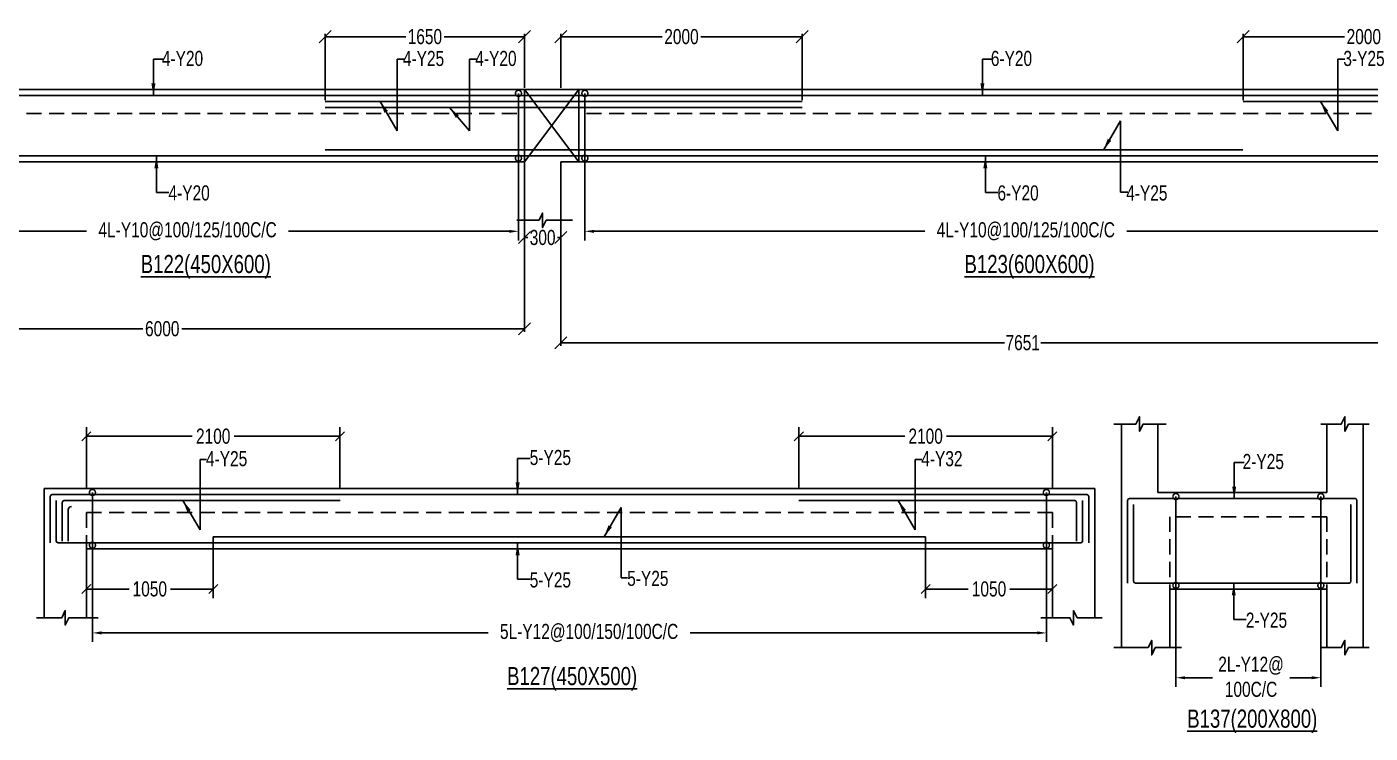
# Model space of a CAD drawing. Header units: millimetres. Extents: x 0 to 31744305, y -21599035 to 0.
# Drawn here: x 31664558 to 31675682, y -21210031 to -21204176 of the extents above; entities that cross this region are included whole.
import ezdxf

# ---------------------------------------------------------------- set-up
doc = ezdxf.new("R2010")
doc.units = ezdxf.units.MM
doc.header["$LTSCALE"] = 1000
doc.header["$MEASUREMENT"] = 0
doc.header["$PDMODE"] = 3
for name, pattern in [('CONTINOUS', [0]), ('CONTINU', [0]), ('HIDDEN', [0.375, 0.25, -0.125])]:
    doc.linetypes.add(name, pattern=pattern)
for name, color, linetype in [('-S-ARROW', 253, 'Continuous'), ('-S-MISC', 8, 'Continuous'), ('-S-STIRRUPS DIM', 6, 'Continuous'), ('-S-STIRUP', 11, 'Continuous'), ('-STR-BEAM', 7, 'CONTINU'), ('-STR-COLUMN', 5, 'HIDDEN'), ('-STR-REINF', 3, 'Continuous'), ('-STR-RF-DIM', 8, 'CONTINOUS'), ('-STR-TEXT', 6, 'Continuous'), ('S-DIM', 7, 'Continuous'), ('SEC TEXT', 9, 'Continuous'), ('SLAB LINE', 254, 'HIDDEN')]:
    doc.layers.add(name, color=color, linetype=linetype)
doc.styles.add('BEAM-LS', font='romans.shx', dxfattribs={"width": 0.8})
doc.styles.add('SOBHA', font='swisscl.ttf')
doc.styles.add('sobha.sed', font='swisscl.ttf')
doc.dimstyles.new('S-50', dxfattribs={"dimscale": 50, "dimtxt": 2.5, "dimasz": 2, "dimexe": 0.5, "dimexo": 0.25, "dimgap": 0.25, "dimtad": 0, "dimdec": 0, "dimrnd": 0.0005, "dimzin": 0, "dimdsep": 46, "dimtxsty": 'sobha.sed', "dimblk": 'OBLIQUE', "dimcen": 0.09, "dimclrd": 8, "dimclre": 8, "dimclrt": 6, "dimadec": 0, "dimazin": 0, "dimtfac": 1, "dimtdec": 0, "dimtofl": 0, "dimtmove": 2, "dimatfit": 3, "dimfxl": 0.18, "dimtolj": 1, "dimtzin": 0, "dimlwd": -1, "dimlwe": -1, "dimarcsym": 0})
doc.dimstyles.new('S-DIM50', dxfattribs={"dimscale": 50, "dimtxt": 2.5, "dimasz": 1.5, "dimexe": 1.5, "dimexo": 1, "dimgap": 0.5, "dimtad": 0, "dimdec": 0, "dimzin": 0, "dimdsep": 46, "dimtxsty": 'SOBHA', "dimcen": 0.09, "dimclrd": 256, "dimclre": 256, "dimclrt": 6, "dimadec": 5, "dimazin": 0, "dimtfac": 1, "dimtdec": 0, "dimtofl": 0, "dimtmove": 0, "dimatfit": 3, "dimfxl": 0.18, "dimtolj": 1, "dimtzin": 0, "dimlwd": -1, "dimlwe": -1, "dimarcsym": 0})
doc.dimstyles.new('STIRUP', dxfattribs={"dimscale": 50, "dimtxt": 2.5, "dimasz": 2.2, "dimexe": 0, "dimexo": 0, "dimgap": 0.5, "dimtad": 0, "dimdec": 0, "dimzin": 0, "dimdsep": 46, "dimtxsty": 'BEAM-LS', "dimblk": 'DOTSMALL', "dimcen": 0.09, "dimclrd": 256, "dimclre": 256, "dimclrt": 256, "dimadec": 5, "dimazin": 0, "dimtfac": 1, "dimtdec": 0, "dimtofl": 0, "dimtmove": 0, "dimatfit": 3, "dimldrblk": 'DOTSMALL', "dimfxl": 0, "dimfxlon": 1, "dimtolj": 1, "dimtzin": 0, "dimlwd": -1, "dimlwe": -1, "dimarcsym": 0})

# ---------------------------------------------------------------- blocks, each defined once
blk = doc.blocks.new('*D192')
at = {"layer": '-STR-RF-DIM', "transparency": 16777216}
for p, q in [((31662729, -21205265), (31662729, -21205946)), ((31668629, -21205265), (31668629, -21205946)), ((31662804, -21205871), (31665052, -21205871)), ((31668554, -21205871), (31666725, -21205871))]:
    blk.add_line(p, q, dxfattribs=at)
for points in [[(31662804, -21205859), (31662804, -21205884), (31662729, -21205871)], [(31668554, -21205859), (31668554, -21205884), (31668629, -21205871)]]:
    blk.add_solid(points, dxfattribs=at)
at = {"layer": 'Defpoints', "color": 0, "transparency": 16777216}
for p in [(31662729, -21205265, 0), (31668629, -21205265, 0), (31668629, -21205871)]:
    blk.add_point(p, dxfattribs=at)
at = {"layer": '-STR-RF-DIM', "color": 6, "transparency": 16777216, "insert": (31665889, -21205871), "char_height": 125, "attachment_point": 5, "style": 'SOBHA'}
blk.add_mtext('\\A1;4L-Y10@100/125/100C/C', dxfattribs=at)
blk = doc.blocks.new('_OBLIQUE')
at = {"color": 0, "linetype": 'ByBlock'}
blk.add_line((-0.5, -0.5), (0.5, 0.5), dxfattribs=at)
blk = doc.blocks.new('_DotSmall')
at = {"color": 0, "linetype": 'ByBlock', "const_width": 0.5}
blk.add_lwpolyline([(-0.0625, 0, 1), (0.0625, 0, 1)], format="xyb", close=True, dxfattribs=at)
blk = doc.blocks.new('*D194')
at = {"layer": '-S-STIRUP', "ltscale": 100, "transparency": 16777216}
blk.add_line((31668629, -21205265), (31668629, -21204728), dxfattribs=at)
at = {"layer": 'Defpoints', "color": 0, "linetype": 'CONTINU', "ltscale": 100, "transparency": 16777216}
for p in [(31668629, -21204728), (31668629, -21204728), (31668629, -21205265, 0)]:
    blk.add_point(p, dxfattribs=at)
at = {"layer": '-S-STIRUP', "linetype": 'CONTINU', "ltscale": 100, "transparency": 16777216, "xscale": 100, "yscale": 100, "zscale": 100}
for p, rotation in [((31668629, -21204728), 90), ((31668629, -21205265), 270)]:
    blk.add_blockref('_DotSmall', p, dxfattribs=dict(at, rotation=rotation))
blk = doc.blocks.new('*D195')
at = {"layer": '-STR-RF-DIM', "transparency": 16777216}
for p, q in [((31669179, -21205265), (31669179, -21205946)), ((31676580, -21205265), (31676580, -21205946)), ((31669254, -21205871), (31671994, -21205871)), ((31676505, -21205871), (31673667, -21205871))]:
    blk.add_line(p, q, dxfattribs=at)
for points in [[(31669254, -21205859), (31669254, -21205884), (31669179, -21205871)], [(31676505, -21205859), (31676505, -21205884), (31676580, -21205871)]]:
    blk.add_solid(points, dxfattribs=at)
at = {"layer": 'Defpoints', "color": 0, "transparency": 16777216}
for p in [(31669179, -21205265, 0), (31676580, -21205265, 0), (31676580, -21205871)]:
    blk.add_point(p, dxfattribs=at)
at = {"layer": '-STR-RF-DIM', "color": 6, "transparency": 16777216, "insert": (31672831, -21205871), "char_height": 125, "attachment_point": 5, "style": 'SOBHA'}
blk.add_mtext('\\A1;4L-Y10@100/125/100C/C', dxfattribs=at)
blk = doc.blocks.new('*D196')
at = {"layer": '-S-STIRUP', "ltscale": 100, "transparency": 16777216}
blk.add_line((31669179, -21205265), (31669179, -21204728), dxfattribs=at)
at = {"layer": 'Defpoints', "color": 0, "linetype": 'CONTINU', "ltscale": 100, "transparency": 16777216}
for p in [(31669179, -21204728), (31669179, -21204728), (31669179, -21205265, 0)]:
    blk.add_point(p, dxfattribs=at)
at = {"layer": '-S-STIRUP', "linetype": 'CONTINU', "ltscale": 100, "transparency": 16777216, "xscale": 100, "yscale": 100, "zscale": 100}
for p, rotation in [((31669179, -21204728), 90), ((31669179, -21205265), 270)]:
    blk.add_blockref('_DotSmall', p, dxfattribs=dict(at, rotation=rotation))
blk = doc.blocks.new('*D204')
at = {"layer": '-STR-RF-DIM', "transparency": 16777216}
for p, q in [((31665101, -21208416), (31665101, -21209275)), ((31673001, -21208461), (31673001, -21209275)), ((31665176, -21209200), (31668378, -21209200)), ((31672926, -21209200), (31670051, -21209200))]:
    blk.add_line(p, q, dxfattribs=at)
for points in [[(31665176, -21209187), (31665176, -21209212), (31665101, -21209200)], [(31672926, -21209187), (31672926, -21209212), (31673001, -21209200)]]:
    blk.add_solid(points, dxfattribs=at)
at = {"layer": 'Defpoints', "color": 0, "transparency": 16777216}
for p in [(31665101, -21208416, 178587), (31673001, -21208461, 0), (31673001, -21209200)]:
    blk.add_point(p, dxfattribs=at)
at = {"layer": '-STR-RF-DIM', "color": 6, "transparency": 16777216, "insert": (31669214, -21209200), "char_height": 125, "attachment_point": 5, "style": 'SOBHA'}
blk.add_mtext('\\A1;5L-Y12@100/150/100C/C', dxfattribs=at)
blk = doc.blocks.new('*D205')
at = {"layer": '-S-STIRUP', "ltscale": 100, "transparency": 16777216}
blk.add_line((31665101, -21208473), (31665101, -21208036), dxfattribs=at)
at = {"layer": 'Defpoints', "color": 0, "linetype": 'CONTINU', "ltscale": 100, "transparency": 16777216}
for p in [(31665101, -21208036), (31665101, -21208036), (31665101, -21208473)]:
    blk.add_point(p, dxfattribs=at)
at = {"layer": '-S-STIRUP', "linetype": 'CONTINU', "ltscale": 100, "transparency": 16777216, "xscale": 100, "yscale": 100, "zscale": 100}
for p, rotation in [((31665101, -21208036), 90), ((31665101, -21208473), 270)]:
    blk.add_blockref('_DotSmall', p, dxfattribs=dict(at, rotation=rotation))
blk = doc.blocks.new('*D206')
at = {"layer": '-S-STIRUP', "ltscale": 100, "transparency": 16777216}
blk.add_line((31673001, -21208473), (31673001, -21208036), dxfattribs=at)
at = {"layer": 'Defpoints', "color": 0, "linetype": 'CONTINU', "ltscale": 100, "transparency": 16777216}
for p in [(31673001, -21208036), (31673001, -21208036), (31673001, -21208473)]:
    blk.add_point(p, dxfattribs=at)
at = {"layer": '-S-STIRUP', "linetype": 'CONTINU', "ltscale": 100, "transparency": 16777216, "xscale": 100, "yscale": 100, "zscale": 100}
for p, rotation in [((31673001, -21208036), 90), ((31673001, -21208473), 270)]:
    blk.add_blockref('_DotSmall', p, dxfattribs=dict(at, rotation=rotation))
blk = doc.blocks.new('*D225')
at = {"layer": '-STR-RF-DIM', "transparency": 16777216}
for p, q in [((31674074, -21208749), (31674074, -21209646)), ((31675274, -21208806), (31675274, -21209646)), ((31674149, -21209571), (31674376, -21209571)), ((31675199, -21209571), (31675017, -21209571))]:
    blk.add_line(p, q, dxfattribs=at)
for points in [[(31674149, -21209559), (31674149, -21209584), (31674074, -21209571)], [(31675199, -21209559), (31675199, -21209584), (31675274, -21209571)]]:
    blk.add_solid(points, dxfattribs=at)
at = {"layer": 'Defpoints', "color": 0, "transparency": 16777216}
for p in [(31674074, -21208749, 178587), (31675274, -21208806, 178587), (31675274, -21209571)]:
    blk.add_point(p, dxfattribs=at)
at = {"layer": '-STR-RF-DIM', "color": 6, "transparency": 16777216, "char_height": 125, "attachment_point": 5, "style": 'SOBHA'}
for s, insert in [('\\A1;2L-Y12@', (31674696, -21209472)), ('\\A1;100C/C', (31674696, -21209668))]:
    blk.add_mtext(s, dxfattribs=dict(at, insert=insert))
blk = doc.blocks.new('*D226')
at = {"layer": '-S-STIRUP', "ltscale": 100, "transparency": 16777216}
blk.add_line((31674074, -21208806), (31674074, -21208070), dxfattribs=at)
at = {"layer": 'Defpoints', "color": 0, "linetype": 'CONTINU', "ltscale": 100, "transparency": 16777216}
for p in [(31674074, -21208070), (31674074, -21208070), (31674074, -21208806)]:
    blk.add_point(p, dxfattribs=at)
at = {"layer": '-S-STIRUP', "linetype": 'CONTINU', "ltscale": 100, "transparency": 16777216, "xscale": 100, "yscale": 100, "zscale": 100}
for p, rotation in [((31674074, -21208070), 90), ((31674074, -21208806), 270)]:
    blk.add_blockref('_DotSmall', p, dxfattribs=dict(at, rotation=rotation))
blk = doc.blocks.new('*D227')
at = {"layer": '-S-STIRUP', "ltscale": 100, "transparency": 16777216}
blk.add_line((31675274, -21208806), (31675274, -21208070), dxfattribs=at)
at = {"layer": 'Defpoints', "color": 0, "linetype": 'CONTINU', "ltscale": 100, "transparency": 16777216}
for p in [(31675274, -21208070), (31675274, -21208070), (31675274, -21208806)]:
    blk.add_point(p, dxfattribs=at)
at = {"layer": '-S-STIRUP', "linetype": 'CONTINU', "ltscale": 100, "transparency": 16777216, "xscale": 100, "yscale": 100, "zscale": 100}
for p, rotation in [((31675274, -21208070), 90), ((31675274, -21208806), 270)]:
    blk.add_blockref('_DotSmall', p, dxfattribs=dict(at, rotation=rotation))
blk = doc.blocks.new('*D453')
at = {"color": 8, "transparency": 16777216}
for p, q in [((31667029, -21204783), (31667029, -21204233)), ((31667029, -21204258), (31667695, -21204258)), ((31668679, -21204258), (31668014, -21204258)), ((31668679, -21204683), (31668679, -21204233))]:
    blk.add_line(p, q, dxfattribs=at)
at = {"layer": 'Defpoints', "color": 0, "transparency": 16777216}
for p in [(31668679, -21204258), (31668679, -21204695, 0), (31667029, -21204795, 0)]:
    blk.add_point(p, dxfattribs=at)
at = {"color": 8, "transparency": 16777216, "xscale": 100, "yscale": 100, "zscale": 100, "rotation": 180}
blk.add_blockref('_OBLIQUE', (31667029, -21204258), dxfattribs=at)
at = {"color": 8, "transparency": 16777216, "xscale": 100, "yscale": 100, "zscale": 100}
blk.add_blockref('_OBLIQUE', (31668679, -21204258), dxfattribs=at)
at = {"color": 6, "transparency": 16777216, "insert": (31667854, -21204258), "char_height": 125, "attachment_point": 5, "style": 'sobha.sed'}
blk.add_mtext('\\A1;1650', dxfattribs=at)
blk = doc.blocks.new('*D454')
at = {"color": 8, "transparency": 16777216}
for p, q in [((31668979, -21204683), (31668979, -21204233)), ((31668979, -21204258), (31669819, -21204258)), ((31670979, -21204258), (31670140, -21204258)), ((31670979, -21204783), (31670979, -21204233))]:
    blk.add_line(p, q, dxfattribs=at)
at = {"layer": 'Defpoints', "color": 0, "transparency": 16777216}
for p in [(31668979, -21204258), (31668979, -21204695, 0), (31670979, -21204795, 0)]:
    blk.add_point(p, dxfattribs=at)
at = {"color": 8, "transparency": 16777216, "xscale": 100, "yscale": 100, "zscale": 100, "rotation": 180}
blk.add_blockref('_OBLIQUE', (31668979, -21204258), dxfattribs=at)
at = {"color": 8, "transparency": 16777216, "xscale": 100, "yscale": 100, "zscale": 100}
blk.add_blockref('_OBLIQUE', (31670979, -21204258), dxfattribs=at)
at = {"color": 6, "transparency": 16777216, "insert": (31669979, -21204258), "char_height": 125, "attachment_point": 5, "style": 'sobha.sed'}
blk.add_mtext('\\A1;2000', dxfattribs=at)
blk = doc.blocks.new('*D455')
at = {"color": 8, "transparency": 16777216}
for p, q in [((31674630, -21204783), (31674630, -21204233)), ((31674630, -21204258), (31675469, -21204258)), ((31676630, -21204258), (31675791, -21204258)), ((31676630, -21204683), (31676630, -21204233))]:
    blk.add_line(p, q, dxfattribs=at)
at = {"layer": 'Defpoints', "color": 0, "transparency": 16777216}
for p in [(31676630, -21204258), (31676630, -21204695, 0), (31674630, -21204795, 0)]:
    blk.add_point(p, dxfattribs=at)
at = {"color": 8, "transparency": 16777216, "xscale": 100, "yscale": 100, "zscale": 100, "rotation": 180}
blk.add_blockref('_OBLIQUE', (31674630, -21204258), dxfattribs=at)
at = {"color": 8, "transparency": 16777216, "xscale": 100, "yscale": 100, "zscale": 100}
blk.add_blockref('_OBLIQUE', (31676630, -21204258), dxfattribs=at)
at = {"color": 6, "transparency": 16777216, "insert": (31675630, -21204258), "char_height": 125, "attachment_point": 5, "style": 'sobha.sed'}
blk.add_mtext('\\A1;2000', dxfattribs=at)
blk = doc.blocks.new('*D460')
at = {"layer": '-S-STIRRUPS DIM', "color": 251, "transparency": 16777216}
for p, q in [((31665051, -21208003), (31665051, -21207495)), ((31667151, -21208003), (31667151, -21207495))]:
    blk.add_line(p, q, dxfattribs=at)
at = {"layer": '-S-STIRRUPS DIM', "color": 8, "transparency": 16777216}
for p, q in [((31665051, -21207570), (31665928, -21207570)), ((31667151, -21207570), (31666275, -21207570))]:
    blk.add_line(p, q, dxfattribs=at)
at = {"layer": 'Defpoints', "color": 0, "transparency": 16777216}
for p in [(31665051, -21207570), (31665051, -21208003, 0), (31667151, -21208003, 0)]:
    blk.add_point(p, dxfattribs=at)
at = {"layer": '-S-STIRRUPS DIM', "color": 8, "transparency": 16777216, "xscale": 75, "yscale": 75, "zscale": 75, "rotation": 180}
blk.add_blockref('_OBLIQUE', (31665051, -21207570), dxfattribs=at)
at = {"layer": '-S-STIRRUPS DIM', "color": 8, "transparency": 16777216, "xscale": 75, "yscale": 75, "zscale": 75}
blk.add_blockref('_OBLIQUE', (31667151, -21207570), dxfattribs=at)
at = {"layer": '-S-STIRRUPS DIM', "color": 6, "transparency": 16777216, "insert": (31666101, -21207570), "char_height": 125, "attachment_point": 5, "style": 'sobha.sed'}
blk.add_mtext('\\A1;2100', dxfattribs=at)
blk = doc.blocks.new('*D461')
at = {"layer": '-S-STIRRUPS DIM', "color": 251, "transparency": 16777216}
for p, q in [((31670951, -21208003), (31670951, -21207495)), ((31673051, -21208003), (31673051, -21207495))]:
    blk.add_line(p, q, dxfattribs=at)
at = {"layer": '-S-STIRRUPS DIM', "color": 8, "transparency": 16777216}
for p, q in [((31670951, -21207570), (31671828, -21207570)), ((31673051, -21207570), (31672175, -21207570))]:
    blk.add_line(p, q, dxfattribs=at)
at = {"layer": 'Defpoints', "color": 0, "transparency": 16777216}
for p in [(31673051, -21207570), (31670951, -21208003, 0), (31673051, -21208003, 0)]:
    blk.add_point(p, dxfattribs=at)
at = {"layer": '-S-STIRRUPS DIM', "color": 8, "transparency": 16777216, "xscale": 75, "yscale": 75, "zscale": 75, "rotation": 180}
blk.add_blockref('_OBLIQUE', (31670951, -21207570), dxfattribs=at)
at = {"layer": '-S-STIRRUPS DIM', "color": 8, "transparency": 16777216, "xscale": 75, "yscale": 75, "zscale": 75}
blk.add_blockref('_OBLIQUE', (31673051, -21207570), dxfattribs=at)
at = {"layer": '-S-STIRRUPS DIM', "color": 6, "transparency": 16777216, "insert": (31672001, -21207570), "char_height": 125, "attachment_point": 5, "style": 'sobha.sed'}
blk.add_mtext('\\A1;2100', dxfattribs=at)
blk = doc.blocks.new('*D462')
at = {"layer": '-S-STIRRUPS DIM', "color": 251, "transparency": 16777216}
for p, q in [((31672001, -21208403), (31672001, -21208911)), ((31673051, -21208503), (31673051, -21208911))]:
    blk.add_line(p, q, dxfattribs=at)
at = {"layer": '-S-STIRRUPS DIM', "color": 8, "transparency": 16777216}
for p, q in [((31672001, -21208836), (31672354, -21208836)), ((31673051, -21208836), (31672698, -21208836))]:
    blk.add_line(p, q, dxfattribs=at)
at = {"layer": 'Defpoints', "color": 0, "transparency": 16777216}
for p in [(31672001, -21208403, -178587), (31673051, -21208503, 0), (31673051, -21208836)]:
    blk.add_point(p, dxfattribs=at)
at = {"layer": '-S-STIRRUPS DIM', "color": 8, "transparency": 16777216, "xscale": 75, "yscale": 75, "zscale": 75, "rotation": 180}
blk.add_blockref('_OBLIQUE', (31672001, -21208836), dxfattribs=at)
at = {"layer": '-S-STIRRUPS DIM', "color": 8, "transparency": 16777216, "xscale": 75, "yscale": 75, "zscale": 75}
blk.add_blockref('_OBLIQUE', (31673051, -21208836), dxfattribs=at)
at = {"layer": '-S-STIRRUPS DIM', "color": 6, "transparency": 16777216, "insert": (31672526, -21208836), "char_height": 125, "attachment_point": 5, "style": 'sobha.sed'}
blk.add_mtext('\\A1;1050', dxfattribs=at)
blk = doc.blocks.new('*D463')
at = {"layer": '-S-STIRRUPS DIM', "color": 251, "transparency": 16777216}
for p, q in [((31666101, -21208403), (31666101, -21208911)), ((31665051, -21208503), (31665051, -21208911))]:
    blk.add_line(p, q, dxfattribs=at)
at = {"layer": '-S-STIRRUPS DIM', "color": 8, "transparency": 16777216}
for p, q in [((31665051, -21208836), (31665404, -21208836)), ((31666101, -21208836), (31665748, -21208836))]:
    blk.add_line(p, q, dxfattribs=at)
at = {"layer": 'Defpoints', "color": 0, "transparency": 16777216}
for p in [(31666101, -21208403, -178587), (31665051, -21208503, 0), (31665051, -21208836)]:
    blk.add_point(p, dxfattribs=at)
at = {"layer": '-S-STIRRUPS DIM', "color": 8, "transparency": 16777216, "xscale": 75, "yscale": 75, "zscale": 75, "rotation": 180}
blk.add_blockref('_OBLIQUE', (31665051, -21208836), dxfattribs=at)
at = {"layer": '-S-STIRRUPS DIM', "color": 8, "transparency": 16777216, "xscale": 75, "yscale": 75, "zscale": 75}
blk.add_blockref('_OBLIQUE', (31666101, -21208836), dxfattribs=at)
at = {"layer": '-S-STIRRUPS DIM', "color": 6, "transparency": 16777216, "insert": (31665576, -21208836), "char_height": 125, "attachment_point": 5, "style": 'sobha.sed'}
blk.add_mtext('\\A1;1050', dxfattribs=at)
blk = doc.blocks.new('*D1111')
at = {"layer": 'Defpoints', "color": 0, "transparency": 16777216}
for p in [(31662679, -21205295, 0), (31668679, -21205295, 0), (31668679, -21206679)]:
    blk.add_point(p, dxfattribs=at)
at = {"layer": 'S-DIM', "color": 8, "transparency": 16777216}
for p, q in [((31662679, -21205308), (31662679, -21206704)), ((31668679, -21205308), (31668679, -21206704)), ((31662679, -21206679), (31665518, -21206679)), ((31668679, -21206679), (31665840, -21206679))]:
    blk.add_line(p, q, dxfattribs=at)
at = {"layer": 'S-DIM', "color": 8, "transparency": 16777216, "xscale": 100, "yscale": 100, "zscale": 100, "rotation": 180}
blk.add_blockref('_OBLIQUE', (31662679, -21206679), dxfattribs=at)
at = {"layer": 'S-DIM', "color": 8, "transparency": 16777216, "xscale": 100, "yscale": 100, "zscale": 100}
blk.add_blockref('_OBLIQUE', (31668679, -21206679), dxfattribs=at)
at = {"layer": 'S-DIM', "color": 6, "transparency": 16777216, "insert": (31665679, -21206679), "char_height": 125, "attachment_point": 5, "style": 'sobha.sed'}
blk.add_mtext('\\A1;6000', dxfattribs=at)
blk = doc.blocks.new('*D1112')
at = {"layer": 'Defpoints', "color": 0, "transparency": 16777216}
for p in [(31668679, -21205780, 0), (31668979, -21205780, 0), (31668979, -21205923)]:
    blk.add_point(p, dxfattribs=at)
at = {"layer": 'S-DIM', "color": 8, "transparency": 16777216}
for p, q in [((31668679, -21205793), (31668679, -21205948)), ((31668979, -21205793), (31668979, -21205948)), ((31668679, -21205923), (31668708, -21205923)), ((31668979, -21205923), (31668951, -21205923))]:
    blk.add_line(p, q, dxfattribs=at)
at = {"layer": 'S-DIM', "color": 8, "transparency": 16777216, "xscale": 100, "yscale": 100, "zscale": 100, "rotation": 180}
blk.add_blockref('_OBLIQUE', (31668679, -21205923), dxfattribs=at)
at = {"layer": 'S-DIM', "color": 8, "transparency": 16777216, "xscale": 100, "yscale": 100, "zscale": 100}
blk.add_blockref('_OBLIQUE', (31668979, -21205923), dxfattribs=at)
at = {"layer": 'S-DIM', "color": 6, "transparency": 16777216, "insert": (31668829, -21205923), "char_height": 125, "attachment_point": 5, "style": 'sobha.sed'}
blk.add_mtext('\\A1;300', dxfattribs=at)
blk = doc.blocks.new('*D1113')
at = {"layer": 'Defpoints', "color": 0, "transparency": 16777216}
for p in [(31668979, -21205295, 0), (31676630, -21205295, 0), (31676630, -21206795)]:
    blk.add_point(p, dxfattribs=at)
at = {"layer": 'S-DIM', "color": 8, "transparency": 16777216}
for p, q in [((31668979, -21205308), (31668979, -21206820)), ((31676630, -21205308), (31676630, -21206820)), ((31668979, -21206795), (31672655, -21206795)), ((31676630, -21206795), (31672954, -21206795))]:
    blk.add_line(p, q, dxfattribs=at)
at = {"layer": 'S-DIM', "color": 8, "transparency": 16777216, "xscale": 100, "yscale": 100, "zscale": 100, "rotation": 180}
blk.add_blockref('_OBLIQUE', (31668979, -21206795), dxfattribs=at)
at = {"layer": 'S-DIM', "color": 8, "transparency": 16777216, "xscale": 100, "yscale": 100, "zscale": 100}
blk.add_blockref('_OBLIQUE', (31676630, -21206795), dxfattribs=at)
at = {"layer": 'S-DIM', "color": 6, "transparency": 16777216, "insert": (31672805, -21206795), "char_height": 125, "attachment_point": 5, "style": 'sobha.sed'}
blk.add_mtext('\\A1;7651', dxfattribs=at)

msp = doc.modelspace()

# ---------------------------------------------------------------- linework, layer by layer
at = {"layer": '-S-MISC', "linetype": 'ByBlock', "ltscale": 1000}
for points, elevation in [([(31668616.8, -21205780), (31668799.5, -21205780), (31668829.4, -21205720.4), (31668829.4, -21205840.5), (31668859.3, -21205780), (31669075.3, -21205780)], 0), ([(31673559.9, -21207468.4), (31673742.6, -21207468.4), (31673772.5, -21207408.8), (31673772.5, -21207529), (31673802.4, -21207468.4), (31673994, -21207468.4)], 0), ([(31675273.3, -21207468.4), (31675443.4, -21207468.4), (31675473.2, -21207408.8), (31675473.2, -21207529), (31675503.1, -21207468.4), (31675673.2, -21207468.4)], 0), ([(31664638.6, -21209073.9), (31664846.3, -21209073.9), (31664876.2, -21209014.3), (31664876.2, -21209134.4), (31664906.1, -21209073.9), (31665147.1, -21209073.9)], -178586.6), ([(31673463.9, -21209073.9), (31673256.1, -21209073.9), (31673226.3, -21209014.3), (31673226.3, -21209134.4), (31673196.4, -21209073.9), (31672955.4, -21209073.9)], -178586.6), ([(31673560.6, -21209321.2), (31673843.3, -21209321.2), (31673873.2, -21209261.6), (31673873.2, -21209381.7), (31673903, -21209321.2), (31674119.7, -21209321.2)], 0), ([(31675273.2, -21209321.2), (31675443.4, -21209321.2), (31675473.2, -21209261.6), (31675473.2, -21209381.7), (31675503.1, -21209321.2), (31675673.2, -21209321.2)], 0)]:
    msp.add_lwpolyline(points, dxfattribs=dict(at, elevation=elevation))
at = {"layer": '-STR-BEAM'}
for p, q in [((31676930, -21204695.5, 0), (31662679.4, -21204695.5, 0)), ((31662679.4, -21204695.5, 0), (31668679.4, -21204695.5, 0)), ((31668679.4, -21205295.5, 0), (31669129.2, -21204695.5, 0)), ((31668679.4, -21204695.5, 0), (31669129.2, -21205295.5, 0)), ((31664701.2, -21208003, -178586.6), (31673401.3, -21208003, -178586.6)), ((31673923.2, -21208036.6, 0), (31675323.2, -21208036.6, 0)), ((31673051.2, -21208503, -178586.6), (31665051.2, -21208503, -178586.6))]:
    msp.add_line(p, q, dxfattribs=at)
at = {"layer": '-STR-BEAM', "elevation": 0}
for points in [[(31668679.4, -21205295.5), (31668679.4, -21204695.5), (31669129.2, -21204695.5), (31669129.2, -21205295.5), (31668979.4, -21205295.5)], [(31662679.4, -21205295.5), (31668679.4, -21205295.5)], [(31668679.4, -21205295.5), (31662679.4, -21205295.5)], [(31668979.4, -21205295.5), (31676630, -21205295.5)], [(31675323.2, -21208836.6), (31674023.9, -21208836.6)]]:
    msp.add_lwpolyline(points, dxfattribs=at)
at = {"layer": '-STR-COLUMN', "linetype": 'Continuous', "ltscale": 10}
for p, q in [((31668679.4, -21205295.5, 0), (31668679.4, -21205780, 0)), ((31668979.4, -21205295.5, 0), (31668979.4, -21205780, 0)), ((31673623.2, -21207468.4, 0), (31673623.2, -21208036.6, 0)), ((31673923.2, -21208036.6, 0), (31673923.2, -21207468.4, 0)), ((31675323.2, -21208036.6, 0), (31675323.2, -21207468.4, 0)), ((31675623.2, -21209321.2, 0), (31675623.2, -21207468.4, 0)), ((31664701.2, -21208003, -178586.6), (31664701.2, -21209073.9, -178586.6)), ((31673401.3, -21208003, -178586.6), (31673401.3, -21209073.9, -178586.6)), ((31673623.2, -21208036.6, 0), (31673623.2, -21209321.2, 0)), ((31665051.2, -21208503, -178586.6), (31665051.2, -21209073.9, -178586.6)), ((31673051.2, -21208503, -178586.6), (31673051.2, -21209073.9, -178586.6)), ((31674023.9, -21208836.6, 0), (31674023.9, -21209321.2, 0)), ((31675323.2, -21208836.6, 0), (31675323.2, -21209321.2, 0))]:
    msp.add_line(p, q, dxfattribs=at)
at = {"layer": '-STR-REINF', "ltscale": 10}
for p, q in [((31676865, -21204745.5, 0), (31657944.4, -21204745.5, 0)), ((31670979.4, -21204795.5, 0), (31667029.4, -21204795.5, 0)), ((31670979.4, -21204845.5, 0), (31667029.4, -21204845.5, 0)), ((31674630, -21204795.5, 0), (31676765, -21204795.5, 0)), ((31667029.4, -21205195.5, 0), (31674628, -21205195.5, 0)), ((31657994.4, -21205245.5, 0), (31676815, -21205245.5, 0)), ((31664751.2, -21208068, -178586.6), (31664751.2, -21208453.7, -178586.6)), ((31673336.3, -21208053, -178586.6), (31664766.2, -21208053, -178586.6)), ((31673351.3, -21208068, -178586.6), (31673351.3, -21208453.7, -178586.6)), ((31675558.2, -21208086.6, 0), (31673688.2, -21208086.6, 0)), ((31664801.2, -21208103, -178586.6), (31664801.2, -21208438, -178586.6)), ((31664851.2, -21208118, -178586.6), (31664851.2, -21208438, -178586.6)), ((31667151.2, -21208103, -178586.6), (31664866.2, -21208103, -178586.6)), ((31664901.2, -21208178, -178586.6), (31664901.2, -21208438, -178586.6)), ((31670951.2, -21208103, -178586.6), (31673236.3, -21208103, -178586.6)), ((31673251.3, -21208118, -178586.6), (31673251.3, -21208438, -178586.6)), ((31673301.3, -21208103, -178586.6), (31673301.3, -21208438, -178586.6)), ((31673673.2, -21208101.6, 0), (31673673.2, -21208787.3, 0)), ((31673723.2, -21208136.6, 0), (31673723.2, -21208771.6, 0)), ((31675523.2, -21208136.6, 0), (31675523.2, -21208771.6, 0)), ((31675573.2, -21208101.6, 0), (31675573.2, -21208787.3, 0)), ((31666101.2, -21208403, -178586.6), (31672001.3, -21208403, -178586.6)), ((31664816.2, -21208453, -178586.6), (31673286.3, -21208453, -178586.6)), ((31673738.2, -21208786.6, 0), (31675508.2, -21208786.6, 0))]:
    msp.add_line(p, q, dxfattribs=at)
for centre, start, end in [((31664766.2, -21208068, -178586.6), 90, 180), ((31673336.3, -21208068, -178586.6), 0, 90), ((31673688.2, -21208101.6, 0), 90, 180), ((31675558.2, -21208101.6, 0), 0, 90), ((31664816.2, -21208438, -178586.6), 180, 270), ((31673286.3, -21208438, -178586.6), 270, 0), ((31673738.2, -21208771.6, 0), 180, 270), ((31675508.2, -21208771.6, 0), 270, 0)]:
    msp.add_arc(centre, 15, start, end, dxfattribs=at)
at = {"layer": '-STR-REINF', "ltscale": 10, "extrusion": (2.46318e-09, 0, 1)}
msp.add_arc((31664866.2, -21208118, -178586.5), 15, 90, 180, dxfattribs=at)
at = {"layer": '-STR-REINF', "ltscale": 10, "extrusion": (2.46317e-09, -1.9058e-07, 1)}
msp.add_arc((31664926.2, -21208178.1, -178582.5), 25, 90, 180, dxfattribs=at)
at = {"layer": '-STR-REINF', "ltscale": 10, "extrusion": (-2.46318e-09, 0, 1)}
msp.add_arc((31673236.3, -21208118, -178586.7), 15, 0, 90, dxfattribs=at)
at = {"layer": 'SLAB LINE', "color": 8, "linetype": 'HIDDEN', "ltscale": 0.5}
for p, q in [((31662679.4, -21204895.5, 0), (31668679.4, -21204895.5, 0)), ((31676630, -21204895.5, 0), (31669129.2, -21204895.5, 0)), ((31673051.2, -21208203, -178586.6), (31665051.2, -21208203, -178586.6)), ((31665051.2, -21208203, -178586.6), (31665051.2, -21208503, -178586.6)), ((31673051.2, -21208203, -178586.6), (31673051.2, -21208503, -178586.6)), ((31673051.2, -21208203, -178586.6), (31673051.2, -21208503, -178586.6)), ((31675323.2, -21208236.6, 0), (31674023.9, -21208236.6, 0)), ((31674023.9, -21208236.6, 0), (31674023.9, -21208836.6, 0)), ((31675323.2, -21208236.6, 0), (31675323.2, -21208836.6, 0))]:
    msp.add_line(p, q, dxfattribs=at)

# ---------------------------------------------------------------- texts
at = {"layer": '-STR-TEXT', "color": 6, "style": 'SOBHA'}
for s, p in [('4-Y20', (31665675.9, -21204500.6, 0)), ('4-Y25', (31667671.9, -21204500.8, 0)), ('4-Y20', (31668271.4, -21204500.8, 0)), ('6-Y20', (31672540.9, -21204500.6, 0)), ('3-Y25', (31675460.6, -21204500.8, 0)), ('4-Y20', (31665730.6, -21205615.5, 0)), ('6-Y20', (31672595.6, -21205615.5, 0)), ('4-Y25', (31673662, -21205615.9, 0)), ('4-Y25', (31666041.2, -21207817.9, -178586.6)), ('5-Y25', (31668722.3, -21207808.2, -178586.6)), ('4-Y32', (31671964.7, -21207817.9, -178586.6)), ('2-Y25', (31674626.4, -21207841.8, 0)), ('5-Y25', (31668722.3, -21208823, -178586.6)), ('5-Y25', (31669529.5, -21208810.3, -357173.2)), ('2-Y25', (31674652.8, -21209156.7, 0))]:
    msp.add_text(s, height=125, dxfattribs=at).set_placement(p)
at = {"layer": 'SEC TEXT', "color": 4, "linetype": 'ByBlock', "style": 'sobha.sed'}
for s, p in [('%%UB122(450X600)', (31665501.1, -21206217.1, 0)), ('%%UB123(600X600)', (31672323.2, -21206217.1, 0)), ('%%UB127(450X500)', (31668535.1, -21209632.3, -178586.6)), ('%%UB137(200X800)', (31674167.6, -21209985.3, 0))]:
    msp.add_text(s, height=150, rotation=359.98928, dxfattribs=at).set_placement(p)

# ---------------------------------------------------------------- dimensions: what is measured, and where the dimension line sits
at = {"layer": '-S-STIRRUPS DIM'}
for base, p1, p2, angle, picture, middle in [((31665051.2, -21207569.6, -178586.6), (31667151.2, -21208003, -178586.6), (31665051.2, -21208003, -178586.6), 180, '*D460', (31666101.2, -21207569.6, -178586.6)), ((31673051.2, -21207569.6, -178586.6), (31670951.2, -21208003, -178586.6), (31673051.2, -21208003, -178586.6), 0, '*D461', (31672001.2, -21207569.6, -178586.6)), ((31665051.2, -21208836, -178586.6), (31666101.2, -21208403, -357173.2), (31665051.2, -21208503, -178586.6), 180, '*D463', (31665576.2, -21208836, -178586.6))]:
    dim = msp.add_linear_dim(base=base, p1=p1, p2=p2, angle=angle, dimstyle='S-DIM50', override={"dimscale": 1, "dimtxt": 125, "dimasz": 75, "dimexe": 75, "dimexo": 0, "dimgap": 25, "dimrnd": 5, "dimtxsty": 'sobha.sed', "dimblk1": 'OBLIQUE', "dimblk2": 'OBLIQUE', "dimsah": 1, "dimcen": 4.5, "dimclrd": 8, "dimclre": 251, "dimfxl": 75}, dxfattribs=at)
    dim.commit()
    dim.dimension.update_dxf_attribs({"geometry": picture, "text_midpoint": middle})
dim = msp.add_linear_dim(base=(31673051.2, -21208836, -178586.6), p1=(31672001.3, -21208403, -357173.2), p2=(31673051.2, -21208503, -178586.6), dimstyle='S-DIM50', override={"dimscale": 1, "dimtxt": 125, "dimasz": 75, "dimexe": 75, "dimexo": 0, "dimgap": 25, "dimrnd": 5, "dimtxsty": 'sobha.sed', "dimblk1": 'OBLIQUE', "dimblk2": 'OBLIQUE', "dimsah": 1, "dimcen": 4.5, "dimclrd": 8, "dimclre": 251, "dimfxl": 75}, dxfattribs=at)
dim.commit()
dim.dimension.update_dxf_attribs({"geometry": '*D462', "text_midpoint": (31672526.2, -21208836, -178586.6)})
at = {"layer": '-S-STIRUP', "linetype": 'CONTINU', "ltscale": 100}
for base, p1, p2, picture, middle in [((31668629.4, -21204728.5, 0), (31668629.4, -21205265.2, 0), (31668629.4, -21204728.5, 0), '*D194', (31668629.4, -21204996.8, 0)), ((31669179.4, -21204728.5, 0), (31669179.4, -21205265.2, 0), (31669179.4, -21204728.5, 0), '*D196', (31669179.4, -21204996.8, 0)), ((31665101.1, -21208036, 0), (31665101.1, -21208472.7, 0), (31665101.1, -21208036, 0), '*D205', (31665101.1, -21208254.4, 0)), ((31673001.4, -21208036, 0), (31673001.4, -21208472.7, 0), (31673001.4, -21208036, 0), '*D206', (31673001.4, -21208254.4, 0)), ((31674073.7, -21208069.6, 178586.6), (31674073.7, -21208806.4, 178586.6), (31674073.7, -21208069.6, 178586.6), '*D226', (31674073.7, -21208438, 178586.6)), ((31675274, -21208069.6, 178586.6), (31675274, -21208806.4, 178586.6), (31675274, -21208069.6, 178586.6), '*D227', (31675274, -21208438, 178586.6))]:
    dim = msp.add_linear_dim(base=base, p1=p1, p2=p2, angle=90, text=' ', dimstyle='STIRUP', override={"dimasz": 2}, dxfattribs=at)
    dim.commit()
    dim.dimension.update_dxf_attribs({"geometry": picture, "text_midpoint": middle})
at = {"layer": '-STR-RF-DIM'}
for base, p1, p2, text, picture, middle in [((31668629.4, -21205871, 0), (31662729.4, -21205265.2, 0), (31668629.4, -21205265.2, 0), '4L-Y10@100/125/100C/C', '*D192', (31665888.6, -21205871, 0)), ((31676580, -21205871, 0), (31669179.4, -21205265.2, 0), (31676580, -21205265.2, 0), '4L-Y10@100/125/100C/C', '*D195', (31672830.7, -21205871, 0)), ((31673001.2, -21209199.8, -178586.6), (31665101.1, -21208415.8, 0), (31673001.2, -21208461, -178586.6), '5L-Y12@100/150/100C/C', '*D204', (31669214.5, -21209199.8, -178586.6)), ((31675274, -21209571.3, 0), (31674073.7, -21208749.4, 178586.6), (31675274, -21208806.4, 178586.6), '2L-Y12@\\X100C/C', '*D225', (31674696.4, -21209571.3, 0))]:
    dim = msp.add_linear_dim(base=base, p1=p1, p2=p2, text=text, dimstyle='S-DIM50', override={"dimscale": 1, "dimtxt": 125, "dimasz": 75, "dimexe": 75, "dimexo": 0, "dimgap": 25, "dimsah": 1, "dimcen": 4.5, "dimfxl": 75}, dxfattribs=at)
    dim.commit()
    dim.dimension.update_dxf_attribs({"geometry": picture, "text_midpoint": middle, "dimtype": 160})
at = {"color": 1}
dim = msp.add_linear_dim(base=(31668679.4, -21204258.5, 0), p1=(31667029.4, -21204795.5, 0), p2=(31668679.4, -21204695.5, 0), dimstyle='S-50', override={"dimclrd": 8}, dxfattribs=at)
dim.commit()
dim.dimension.update_dxf_attribs({"geometry": '*D453', "text_midpoint": (31667854.4, -21204258.5, 0)})
for base, p1, p2, angle, picture, middle in [((31668979.4, -21204258.5, 0), (31670979.4, -21204795.5, 0), (31668979.4, -21204695.5, 0), 180, '*D454', (31669979.4, -21204258.5, 0)), ((31676630, -21204258.5, 0), (31674630, -21204795.5, 0), (31676630, -21204695.5, 0), 0, '*D455', (31675630, -21204258.5, 0))]:
    dim = msp.add_linear_dim(base=base, p1=p1, p2=p2, angle=angle, dimstyle='S-50', override={"dimclrd": 8}, dxfattribs=at)
    dim.commit()
    dim.dimension.update_dxf_attribs({"geometry": picture, "text_midpoint": middle})
at = {"layer": 'S-DIM', "color": 1}
for base, p1, p2, picture, middle in [((31668679.4, -21206679.3), (31662679.4, -21205295.5, 0), (31668679.4, -21205295.5, 0), '*D1111', (31665679.4, -21206679.3)), ((31676630, -21206795.1), (31668979.4, -21205295.5, 0), (31676630, -21205295.5, 0), '*D1113', (31672804.7, -21206795.1)), ((31668979.4, -21205923), (31668679.4, -21205780, 0), (31668979.4, -21205780, 0), '*D1112', (31668829.4, -21205923))]:
    dim = msp.add_linear_dim(base=base, p1=p1, p2=p2, dimstyle='S-50', dxfattribs=at)
    dim.commit()
    dim.dimension.update_dxf_attribs({"geometry": picture, "text_midpoint": middle})

# ---------------------------------------------------------------- leaders
at = {"layer": '-S-ARROW'}
for points, override in [([(31665605.9, -21204745.5, 0), (31665605.9, -21204445.5, 0), (31665688.3, -21204445.5, 0)], {"dimasz": 2, "dimgap": 0.1, "dimtad": 0}), ([(31667483, -21204794.9, 0), (31667625.3, -21205037.2, 0), (31667625.3, -21204445.6, 0), (31667684.7, -21204445.6, 0)], {"dimgap": 0.1}), ([(31668057.5, -21204845.5, 0), (31668224.8, -21205037.2, 0), (31668224.8, -21204445.6, 0), (31668284.2, -21204445.6, 0)], {"dimgap": 0.1}), ([(31672471, -21204745.5, 0), (31672471, -21204445.5, 0), (31672553.4, -21204445.5, 0)], {"dimasz": 2, "dimgap": 0.1, "dimtad": 0}), ([(31675271.2, -21204794.9, 0), (31675413.4, -21205037.2, 0), (31675413.4, -21204445.6, 0), (31675472.9, -21204445.6, 0)], {"dimgap": 0.1}), ([(31673473.1, -21205198.7, 0), (31673615.4, -21204956.5, 0), (31673615.4, -21205548, 0), (31673674.8, -21205548, 0)], {"dimgap": 0.1}), ([(31665630.5, -21205248.2, 0), (31665630.5, -21205548.2, 0), (31665733.9, -21205548.2, 0)], {"dimasz": 2, "dimgap": 0.1, "dimtad": 0}), ([(31672495.6, -21205248.2, 0), (31672495.6, -21205548.2, 0), (31672599, -21205548.2, 0)], {"dimasz": 2, "dimgap": 0.1, "dimtad": 0}), ([(31665849.9, -21208102.7, -178586.6), (31665992.1, -21208345, -178586.6), (31665992.1, -21207762.7, -178586.6), (31666045, -21207762.7, -178586.6)], {"dimgap": 0.1}), ([(31668622.2, -21208053, -178586.6), (31668622.2, -21207753, -178586.6), (31668725.6, -21207753, -178586.6)], {"dimasz": 2, "dimgap": 0.1, "dimtad": 0}), ([(31671773.4, -21208102.7, -178586.6), (31671915.6, -21208345, -178586.6), (31671915.6, -21207762.7, -178586.6), (31671968.6, -21207762.7, -178586.6)], {"dimgap": 0.1}), ([(31674556.5, -21208086.6, 0), (31674556.5, -21207786.6, 0), (31674638.9, -21207786.6, 0)], {"dimasz": 2, "dimgap": 0.1, "dimtad": 0}), ([(31669338.2, -21208402.3, -357173.2), (31669480.4, -21208160.1, -357173.2), (31669480.4, -21208742.3, -357173.2), (31669533.3, -21208742.3, -357173.2)], {"dimgap": 0.1}), ([(31668622.2, -21208455.7, -178586.6), (31668622.2, -21208755.7, -178586.6), (31668725.6, -21208755.7, -178586.6)], {"dimasz": 2, "dimgap": 0.1, "dimtad": 0}), ([(31674552.8, -21208789.4, 0), (31674552.8, -21209089.4, 0), (31674656.2, -21209089.4, 0)], {"dimasz": 2, "dimgap": 0.1, "dimtad": 0})]:
    msp.add_leader(points, dimstyle='S-50', override=override, dxfattribs=at)

doc.saveas('drawing.dxf')
